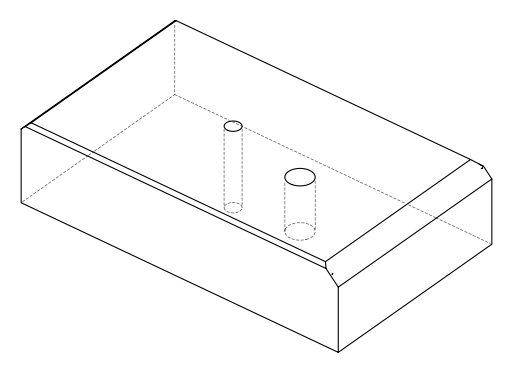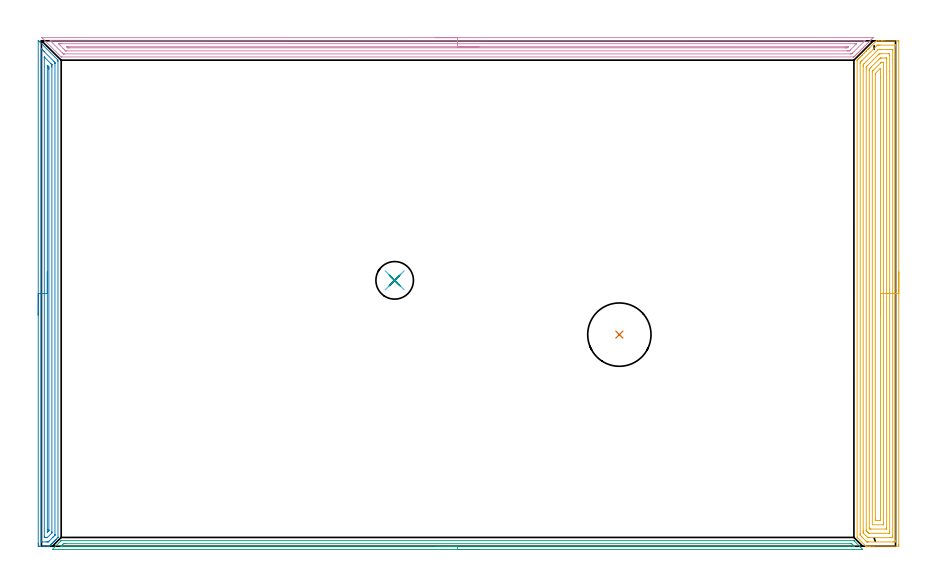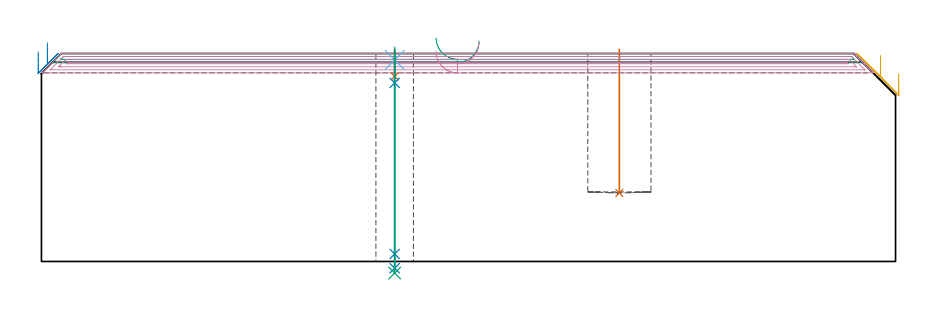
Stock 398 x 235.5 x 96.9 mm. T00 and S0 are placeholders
(PLAN: 9 operations, 5 tool changes, 40.7 min)
(1 INDEXABLE_INSERT_DRILL_BLIND_HOLE_FROM_SOLID | STEP1POCKET | NXT0302_030 | 0.27 min | 44156 mm3)
(2 AREA_MILL | FG_CHAMFER_SURFACE | UGT0205_001 | 7.55 min | 9976 mm3)
(3 AREA_MILL_1 | FG_CHAMFER_SURFACE_1 | UGT0205_001 | 6.14 min | 3166 mm3)
(4 AREA_MILL_2 | FG_CHAMFER_SURFACE_2 | UGT0205_001 | 12.29 min | 15671 mm3)
(5 AREA_MILL_3 | FG_CHAMFER_SURFACE_3 | UGT0205_001 | 13.4 min | 43799 mm3)
(6 SPOT_DRILL | STEP1HOLE | NXT0321_9005460120000 | 0.05 min | 186 mm3)
(7 DRILL_BLIND_HOLE_INTO_CENTER | STEP1HOLE | UGT0301_191 | 0.05 min | 278 mm3)
(8 GUN_DRILL_THROUGH_HOLE | STEP1HOLE | UGT0307_003 | 0.49 min | 3342 mm3)
(9 SPADE_DRILL_TO_ENLARGE_THROUGH_HOLE | STEP1HOLE | UGT0306_008 | 0.42 min | 19469 mm3)
(TOOL NXT0302_030 | Index. Insert Drill 29.5mm [880-D2950L32-03] | D29.5 PA176 FL89 Z2)
(TOOL UGT0205_001 | Chamfer Mill 20 x 3 x 45 deg. | D20 FL50 Z2)
(TOOL NXT0321_9005460120000 | NC Spot Drill, 142deg, 12mm, Carbide, Uncoated | D12 PA142 FL30 Z2)
(TOOL UGT0301_191 | Twist Drill 7.1 mm | D7.1 PA118 FL66 Z2)
(TOOL UGT0307_003 | Gun Drill 7 mm | D7 PA130 FL24 Z1)
(TOOL UGT0306_008 | Spade Drill 17.5mm | D17.5 PA132 FL10 Z2)
(OP 1 INDEXABLE_INSERT_DRILL_BLIND_HOLE_FROM_SOLID)
G17 G21 G94 G90
T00 M6
G54
G17 G0 G90 X269.3 Y98.6 S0 M3
G43 Z106.9 H1
G94 G81 G98 Z31.9 F250. R98.9
G80
M5
M2
(OP 2 AREA_MILL)
G17 G21 G94 G90
T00 M6
G54
G17 G0 G90 X-1.5 Y107.732 S1061 M3
G43 Z106.9 H0
Z97.7
G94 G1 Y107.77 Z96.829 F250.
Y107.884 Z95.964
Y108.072 Z95.112
Y108.335 Z94.28
Y108.669 Z93.474
Y109.071 Z92.7
Y109.54 Z91.964
Y110.071 Z91.272
Y110.661 Z90.629
Y111.304 Z90.04
Y111.996 Z89.509
Y112.732 Z89.04
Y113.506 Z88.637
Y114.311 Z88.303
Y115.144 Z88.041
Y115.995 Z87.852
Y116.86 Z87.738
Y117.732 Z87.7
Y235.463
X-1.495 Y235.468 Z87.705
X-1.461 Y235.493 Z87.738
X-1.399 Y235.497 Z87.799
X-1.356 Y235.496 Z87.841
X-1.306 Y235.495 Z87.89
X-1.271 Y235.468 Z87.927
X-1.089 Y235.289 Z88.111
X7.557 Y226.644 Z96.755
X7.576 Y226.626 Z96.772
X7.702 Y226.505 Z96.882
X7.7 Y225.931 Z96.9
Y4.204
X7.696 Y4.105 Z96.889
X7.647 Y4.045 Z96.843
X7.557 Y3.956 Z96.755
X6.91 Y3.31 Z96.11
X6.814 Y3.212 Z96.01
X6.718 Y3.117 Z95.917
X6.612 Y3.012 Z95.812
X6.517 Y2.915 Z95.713
X6.421 Y2.821 Z95.621
X6.314 Y2.714 Z95.514
X6.22 Y2.618 Z95.416
X6.125 Y2.525 Z95.325
X6.016 Y2.416 Z95.216
X5.922 Y2.321 Z95.119
X5.829 Y2.229 Z95.028
X5.718 Y2.118 Z94.918
X5.625 Y2.023 Z94.821
X5.533 Y1.933 Z94.732
X5.42 Y1.82 Z94.62
X5.328 Y1.726 Z94.524
X5.237 Y1.636 Z94.436
X5.122 Y1.522 Z94.322
X5.031 Y1.429 Z94.227
X4.94 Y1.34 Z94.14
X4.824 Y1.224 Z94.024
X4.734 Y1.132 Z93.93
X4.644 Y1.044 Z93.844
X4.526 Y0.926 Z93.726
X4.437 Y0.835 Z93.633
X4.348 Y0.748 Z93.547
X4.228 Y0.628 Z93.428
X4.14 Y0.538 Z93.336
X4.052 Y0.451 Z93.251
X3.93 Y0.33 Z93.13
X3.843 Y0.241 Z93.039
X3.756 Y0.155 Z92.955
X3.628 Y0.032 Z92.828
X3.594 Y0.005 Z92.791
X3.546 Y0.002 Z92.743
X3.498 Y0. Z92.696
X3.45 Z92.649
X2.654 Z91.849
X1.402 Z90.599
X0.872 Z90.066
X-0.911 Y0.001 Z88.285
X-1.155 Y0.003 Z88.041
X-1.491 Y0.008 Z87.705
X-1.493 Y0.044 Z87.704
X-1.498 Y0.628 Z87.702
X-1.5 Y1.219 Z87.7
Y117.732
X-0.086 Z89.114
X-0.085 Y231.429 Z89.115
X-0.083 Y231.561 Z89.117
X-0.079 Y231.81 Z89.121
X-0.019 Y231.758 Z89.181
X0.453 Y231.296 Z89.653
X0.872 Y230.878 Z90.072
X1.349 Y230.402 Z90.549
X5.818 Y225.931 Z95.018
X6.22 Y225.523 Z95.42
X6.274 Y225.464 Z95.474
X6.281 Y225.236 Z95.481
X6.285 Y225.104 Z95.485
Y225.037
X6.286 Y224.971 Z95.486
X6.285 Y5.512 Z95.485
X6.284 Y5.305 Z95.484
X6.281 Y5.202 Z95.481
X6.279 Y5.154 Z95.479
X6.242 Y5.098 Z95.442
X6.22 Y5.072 Z95.42
X5.787 Y4.638 Z94.987
X5.355 Y4.204 Z94.555
X3.553 Y2.402 Z92.753
X3.253 Y2.11 Z92.453
X3.169 Y2.031 Z92.369
X3.127 Y2.01 Z92.327
X3.065 Y2.004 Z92.265
X2.654 Y2.001 Z91.854
X2.178 Y2. Z91.378
X0.394 Y2.001 Z89.594
X-0.019 Y2.008 Z89.181
X-0.072 Y2.01 Z89.128
X-0.08 Y2.217 Z89.12
X-0.084 Y2.35 Z89.116
X-0.085 Y2.416 Z89.115
X-0.086 Y2.483 Z89.114
Y117.732
X1.329 Z90.529
Y227.719
X1.331 Y227.913 Z90.531
X1.333 Y227.952 Z90.533
X1.334 Y227.955 Z90.534
X1.351 Y227.942 Z90.551
X1.398 Y227.9 Z90.598
X1.581 Y227.719 Z90.781
X4.437 Y224.864 Z93.637
X4.795 Y224.501 Z93.995
X4.839 Y224.454 Z94.039
X4.858 Y224.431 Z94.058
X4.865 Y224.403 Z94.065
X4.868 Y224.288 Z94.068
X4.87 Y224.143 Z94.07
X4.871 Y223.707 Z94.071
X4.872 Y223.249 Z94.072
X4.871 Y6.886 Z94.071
X4.868 Y6.454 Z94.068
X4.865 Y6.222 Z94.065
X4.86 Y6.171 Z94.06
X4.818 Y6.125 Z94.018
X4.692 Y5.992 Z93.892
X2.905 Y4.204 Z92.105
X2.778 Y4.08 Z91.978
X2.736 Y4.042 Z91.936
X2.702 Y4.013 Z91.902
X2.654 Y4.01 Z91.854
X1.966 Y4.001 Z91.166
X1.763 Z90.963
X1.56 Y4.004 Z90.76
X1.424 Y4.01 Z90.624
X1.335 Y4.016 Z90.535
X1.333 Y4.06 Z90.533
X1.331 Y4.204 Z90.531
X1.329 Y4.64 Z90.529
Y117.732
X2.743 Z91.943
Y223.249
X2.749 Y223.966 Z91.949
X2.75 Y224.048 Z91.95
X3.124 Y223.716 Z92.324
X3.45 Y223.345 Z92.65
X3.454 Y223.249 Z92.654
X3.455 Y223.16 Z92.655
X3.457 Y222.444 Z92.657
Y222.355
Y7.78
X3.454 Y7.422 Z92.654
X3.45 Y7.244 Z92.65
X3.448 Y7.208 Z92.648
X3.435 Y7.191 Z92.635
X3.409 Y7.161 Z92.609
X3.342 Y7.091 Z92.542
X3.138 Y6.886 Z92.338
X3.02 Y6.769 Z92.22
X2.894 Y6.646 Z92.094
X2.772 Y6.529 Z91.972
X2.752 Y6.511 Z91.952
X2.749 Y6.591 Z91.949
X2.744 Y6.797 Z91.944
X2.743 Y7.692 Z91.943
Y117.732
Y118.603 Z91.981
Y119.468 Z92.095
Y120.32 Z92.283
Y121.152 Z92.546
Y121.958 Z92.88
Y122.732 Z93.282
Y123.467 Z93.751
Y124.16 Z94.282
Y124.803 Z94.872
Y125.392 Z95.515
Y125.923 Z96.207
Y126.392 Z96.943
Y126.795 Z97.717
Y127.129 Z98.523
Y127.391 Z99.355
Y127.58 Z100.206
Y127.694 Z101.071
Y127.732 Z101.943
G0 Z106.9
M5
M2
(OP 3 AREA_MILL_1)
G17 G21 G94 G90
T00 M6
G54
G17 G0 G90 X203.9 Y-1.5 S1061 M3
G43 Z106.9 H0
Z102.8
G94 G1 X203.862 Z101.928 F250.
X203.748 Z101.064
X203.559 Z100.212
X203.297 Z99.38
X202.963 Z98.574
X202.56 Z97.8
X202.091 Z97.064
X201.56 Z96.372
X200.971 Z95.729
X200.328 Z95.14
X199.636 Z94.608
X198.9 Z94.14
X198.126 Z93.737
X197.32 Z93.403
X196.488 Z93.141
X195.636 Z92.952
X194.772 Z92.838
X193.9 Z92.8
X5.187
X5.124 Y-1.495 Z92.803
X5.117 Y-1.494 Z92.804
X5.145 Y-1.454 Z92.844
X8.974 Y2.374 Z96.674
X9.159 Y2.557 Z96.853
X9.205 Y2.596 Z96.889
X9.302 Y2.6 Z96.9
X378.498
X378.594 Y2.596 Z96.889
X378.64 Y2.557 Z96.853
X378.825 Y2.375 Z96.674
X382.656 Y-1.455 Z92.842
X382.684 Y-1.495 Z92.802
X382.678 Y-1.499 Z92.799
X382.613 Y-1.5 Z92.8
X382.521
X193.9
Y-0.086 Z94.214
X9.676 Y-0.085 Z94.215
X9.302 Y-0.084 Z94.216
X9.056 Y-0.082 Z94.218
X8.994 Y-0.079 Z94.221
X9.018 Y-0.044 Z94.256
X9.079 Y0.021 Z94.321
X9.302 Y0.252 Z94.552
X9.895 Y0.844 Z95.144
X10.196 Y1.141 Z95.441
X10.233 Y1.172 Z95.472
X10.259 Y1.179 Z95.479
X10.317 Y1.182 Z95.482
X10.439 Y1.184 Z95.484
X11.09 Y1.186 Z95.486
X11.331
X377.278 Y1.185 Z95.485
X377.441 Y1.184 Z95.484
X377.522 Y1.181 Z95.481
X377.558 Y1.179 Z95.479
X377.604 Y1.14 Z95.44
X378.199 Y0.55 Z94.85
X378.498 Y0.25 Z94.55
X378.798 Y-0.06 Z94.24
X378.81 Y-0.08 Z94.22
X378.778 Y-0.081 Z94.219
X378.685 Y-0.084 Z94.216
X378.498 Y-0.085 Z94.215
X378.256 Y-0.086 Z94.214
X193.9
X193.028 Z94.252
X192.163 Z94.366
X191.312 Z94.555
X190.48 Z94.817
X189.674 Z95.151
X188.9 Z95.554
X188.164 Z96.023
X187.472 Z96.554
X186.829 Z97.143
X186.24 Z97.786
X185.708 Z98.478
X185.24 Z99.214
X184.837 Z99.988
X184.503 Z100.794
X184.241 Z101.626
X184.052 Z102.478
X183.938 Z103.343
X183.9 Z104.214
G0 Z106.9
M5
M2
(OP 4 AREA_MILL_2)
G17 G21 G94 G90
T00 M6
G54
G17 G0 G90 X183.9 Y237. S1061 M3
G43 Z106.9 H0
Z97.9
G94 G1 X183.938 Z97.029 F250.
X184.052 Z96.164
X184.241 Z95.312
X184.503 Z94.48
X184.837 Z93.674
X185.24 Z92.9
X185.708 Z92.164
X186.24 Z91.472
X186.829 Z90.829
X187.472 Z90.24
X188.164 Z89.709
X188.9 Z89.24
X189.674 Z88.837
X190.48 Z88.503
X191.312 Z88.241
X192.163 Z88.052
X193.028 Z87.938
X193.9 Z87.9
X387.32
X387.57 Y236.994 Z87.905
X387.581 Y236.993 Z87.906
X387.57 Y236.97 Z87.929
X387.088 Y236.486 Z88.41
X386.548 Y235.948 Z88.952
X386.202 Y235.601 Z89.296
X385.685 Y235.085 Z89.815
X385.316 Y234.715 Z90.182
X384.822 Y234.222 Z90.678
X384.43 Y233.829 Z91.068
X383.959 Y233.359 Z91.541
X383.545 Y232.943 Z91.954
X383.399 Y232.799 Z92.1
X383.104 Y232.504 Z92.396
X382.659 Y232.057 Z92.84
X382.193 Y231.593 Z93.307
X381.773 Y231.171 Z93.726
X381.283 Y230.682 Z94.217
X380.887 Y230.285 Z94.612
X380.372 Y229.772 Z95.128
X380.001 Y229.399 Z95.498
X379.824 Y229.223 Z95.676
X379.646 Y229.046 Z95.854
X379.115 Y228.513 Z96.384
X378.93 Y228.33 Z96.57
X378.821 Y228.221 Z96.678
X378.618 Y228.021 Z96.873
X378.595 Y228.004 Z96.889
X378.483 Y228. Z96.9
X9.317
X9.205 Y228.004 Z96.889
X9.182 Y228.021 Z96.873
X8.979 Y228.221 Z96.679
X0.378 Y236.822 Z88.077
X0.275 Y236.929 Z87.969
X0.218 Y236.992 Z87.906
X0.344 Y236.999 Z87.901
X0.378 Y237. Z87.9
X193.9
Y235.586 Z89.314
X383.414
X383.603 Y235.582 Z89.318
X383.695 Y235.579 Z89.321
X383.717 Y235.576 Z89.324
X383.71 Y235.567 Z89.333
X383.675 Y235.529 Z89.371
X383.575 Y235.426 Z89.474
X383.493 Y235.343 Z89.557
X378.036 Y229.886 Z95.014
X377.789 Y229.644 Z95.256
X377.571 Y229.432 Z95.468
X377.142 Y229.415 Z95.485
X377.127
X10.643 Y229.414 Z95.486
X10.423 Y229.416 Z95.484
X10.314 Y229.418 Z95.482
X10.261 Y229.421 Z95.479
X10.232 Y229.429 Z95.471
X10.177 Y229.482 Z95.418
X9.764 Y229.887 Z95.013
X4.19 Y235.461 Z89.439
X4.118 Y235.536 Z89.364
X4.091 Y235.568 Z89.332
X4.084 Y235.58 Z89.32
X4.094 Y235.581 Z89.319
X4.195 Y235.584 Z89.316
X4.401 Y235.586 Z89.314
X193.9
Y234.171 Z90.729
X378.93
X379.479 Y234.17 Z90.73
X379.615 Y234.169 Z90.731
X379.824 Y234.164 Z90.736
X379.845 Y234.154 Z90.746
X379.837 Y234.142 Z90.758
X379.824 Y234.124 Z90.776
X377.006 Y231.306 Z93.594
X376.869 Y231.171 Z93.729
X376.556 Y230.866 Z94.034
X376.504 Y230.835 Z94.065
X376.421 Y230.833 Z94.067
X376.248 Y230.831 Z94.069
X375.7 Y230.829 Z94.071
X375.354 Y230.828 Z94.072
X11.552 Y230.829 Z94.071
X11.436 Y230.83 Z94.07
X11.345 Y230.833 Z94.067
X11.287 Y230.835 Z94.065
X11.246 Y230.865 Z94.035
X10.932 Y231.171 Z93.729
X10.658 Y231.442 Z93.458
X10.042 Y232.057 Z92.843
X8.87 Y233.229 Z91.671
X8.273 Y233.829 Z91.071
X7.976 Y234.132 Z90.768
X7.955 Y234.165 Z90.735
X7.976 Y234.166 Z90.734
X8.526 Y234.17 Z90.73
X8.87 Y234.171 Z90.729
X9.418
X193.9
Y232.757 Z92.143
X375.354
X375.543 Y232.756 Z92.144
X375.885 Y232.75 Z92.15
X375.987 Y232.747 Z92.153
X375.924 Y232.68 Z92.22
X375.843 Y232.598 Z92.302
X375.77 Y232.531 Z92.369
X375.446 Y232.25 Z92.65
X375.354 Y232.247 Z92.653
X375.165 Y232.244 Z92.656
X374.648 Y232.243 Z92.657
X374.46
X13.152
X12.633 Y232.244 Z92.656
X12.446 Y232.247 Z92.653
X12.361 Y232.25 Z92.65
X12.302 Y232.259 Z92.641
X12.252 Y232.306 Z92.594
X12.051 Y232.501 Z92.399
X11.855 Y232.697 Z92.203
X11.81 Y232.746 Z92.154
X11.808 Y232.752 Z92.148
X11.81 Y232.754 Z92.146
X11.84 Y232.756 Z92.144
X11.926 Y232.757 Z92.143
X12.446
X193.9
X194.772 Z92.181
X195.636 Z92.295
X196.488 Z92.483
X197.32 Z92.746
X198.126 Z93.08
X198.9 Z93.482
X199.636 Z93.951
X200.328 Z94.482
X200.971 Z95.072
X201.56 Z95.715
X202.091 Z96.407
X202.56 Z97.143
X202.963 Z97.917
X203.297 Z98.723
X203.559 Z99.555
X203.748 Z100.406
X203.862 Z101.271
X203.9 Z102.143
G0 Z106.9
M5
M2
(OP 5 AREA_MILL_3)
G17 G21 G94 G90
T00 M6
G54
G17 G0 G90 X399.5 Y127.75 S1061 M3
G43 Z106.9 H0
Z87.5
G94 G1 Y127.712 Z86.628 F250.
Y127.598 Z85.764
Y127.409 Z84.912
Y127.147 Z84.08
Y126.813 Z83.274
Y126.41 Z82.5
Y125.942 Z81.764
Y125.41 Z81.072
Y124.821 Z80.429
Y124.178 Z79.84
Y123.486 Z79.308
Y122.75 Z78.84
Y121.976 Z78.437
Y121.17 Z78.103
Y120.338 Z77.841
Y119.486 Z77.652
Y118.622 Z77.538
Y117.75 Z77.5
Y0.628
X399.495 Y0.183 Z77.503
X399.492 Y0.01 Z77.506
X399.315 Y0. Z77.683
X387.597 Z89.398
X386.191 Z90.805
X385.835 Z91.161
X385.122 Z91.878
X384.785 Z92.214
X384.484 Z92.512
X384.351 Z92.645
X384.201 Z92.796
X384.198 Y0.001 Z92.799
X380.223 Y3.978 Z96.776
X380.104 Y4.106 Z96.89
X380.1 Y4.204 Z96.9
Y226.378
X380.102 Y226.497 Z96.891
Y226.502 Z96.89
X380.227 Y226.628 Z96.771
X380.425 Y226.825 Z96.574
X380.548 Y226.95 Z96.449
X380.895 Y227.295 Z96.105
X381.09 Y227.49 Z95.909
X381.318 Y227.719 Z95.68
X381.429 Y227.831 Z95.567
X381.869 Y228.27 Z95.13
X382.31 Y228.712 Z94.686
X382.511 Y228.912 Z94.488
X382.584 Y228.984 Z94.416
X383.191 Y229.593 Z93.805
X383.428 Y229.828 Z93.572
X384.072 Y230.474 Z92.924
X384.273 Y230.673 Z92.727
X384.3 Y230.7 Z92.7
X384.954 Y231.355 Z92.043
X385.01 Y231.411 Z91.989
X385.193 Y231.594 Z91.806
X385.247 Y231.649 Z91.75
X385.3 Y231.7 Z91.699
X385.491 Y231.892 Z91.508
X385.541 Y231.942 Z91.456
X385.589 Y231.99 Z91.41
X385.789 Y232.19 Z91.21
X385.835 Y232.236 Z91.162
X385.879 Y232.279 Z91.12
X386.087 Y232.488 Z90.912
X388.769 Y235.17 Z88.229
X388.919 Y235.321 Z88.078
X389.071 Y235.468 Z87.927
X389.105 Y235.494 Z87.892
X389.139 Y235.498 Z87.859
X389.163 Y235.5 Z87.835
X390.241 Z86.754
X391.478 Z85.518
X392.003 Z84.991
X392.622 Z84.373
X399.052 Z77.945
X399.318 Y235.497 Z77.68
X399.492 Y235.49 Z77.506
X399.499 Y235.313 Z77.499
X399.5 Y117.75 Z77.5
X398.086 Z78.914
X398.085 Y2.503 Z78.915
X398.084 Y2.416 Z78.916
X398.079 Y2.022 Z78.921
X397.693 Y2.007 Z79.307
X397.29 Y2.002 Z79.71
X396.819 Y2. Z80.181
X385.363 Z91.637
X384.954 Y2.002 Z92.046
X384.817 Y2.005 Z92.183
X384.708 Y2.01 Z92.292
X384.643 Y2.018 Z92.357
X384.599 Y2.06 Z92.401
X384.235 Y2.416 Z92.765
X382.31 Y4.341 Z94.69
X381.562 Y5.098 Z95.438
X381.521 Y5.153 Z95.479
X381.519 Y5.2 Z95.481
X381.516 Y5.3 Z95.484
X381.515 Y5.502 Z95.485
X381.514 Y5.906 Z95.486
X381.515 Y224.95 Z95.485
X381.516 Y225.037 Z95.484
X381.521 Y225.436 Z95.479
X381.709 Y225.647 Z95.291
X381.983 Y225.931 Z95.017
X382.147 Y226.097 Z94.853
X382.31 Y226.26 Z94.69
X389.247 Y233.198 Z87.753
X389.359 Y233.308 Z87.641
X389.494 Y233.436 Z87.506
X389.542 Y233.481 Z87.458
X389.596 Y233.49 Z87.404
X389.833 Y233.497 Z87.167
X390.241 Y233.499 Z86.759
X390.712 Y233.5 Z86.288
X397.987 Y233.499 Z79.013
X398.021 Y233.498 Z78.979
X398.056 Y233.494 Z78.944
X398.079 Y233.49 Z78.921
X398.08 Y233.462 Z78.92
X398.085 Y233.171 Z78.915
X398.086 Y117.75 Z78.914
X396.672 Z80.328
X396.671 Y4.832 Z80.329
X396.669 Y4.204 Z80.331
X396.667 Y4.071 Z80.333
X396.665 Y4.014 Z80.335
X396.604 Y4.006 Z80.396
X396.409 Y4.003 Z80.591
X395.729 Y4. Z81.271
X395.528 Z81.472
X385.835 Y4.001 Z91.165
X385.15 Y4.004 Z91.85
X385.107 Y4.01 Z91.893
X385.013 Y4.093 Z91.987
X384.954 Y4.147 Z92.046
X384.895 Y4.204 Z92.105
X384.072 Y5.027 Z92.928
X383.191 Y5.908 Z93.809
X383.107 Y5.992 Z93.893
X383.021 Y6.082 Z93.979
X382.964 Y6.145 Z94.036
X382.935 Y6.181 Z94.065
X382.933 Y6.193 Z94.067
X382.93 Y6.257 Z94.07
X382.929 Y6.886 Z94.071
X382.928 Y7.153 Z94.072
X382.929 Y223.515 Z94.071
X382.932 Y224.143 Z94.068
X382.934 Y224.404 Z94.066
X383.014 Y224.503 Z93.986
X383.191 Y224.688 Z93.809
X383.363 Y224.863 Z93.637
X383.536 Y225.037 Z93.464
X389.796 Y231.296 Z87.204
X389.947 Y231.44 Z87.053
X389.99 Y231.479 Z87.01
X390.047 Y231.492 Z86.953
X390.241 Y231.495 Z86.759
X390.921 Y231.5 Z86.079
X391.122 Z85.878
X395.326 Z81.674
X396.208 Z80.792
X396.409 Y231.497 Z80.591
X396.61 Y231.492 Z80.39
X396.661 Y231.49 Z80.339
X396.665 Y231.454 Z80.335
X396.669 Y231.384 Z80.331
X396.67 Y231.296 Z80.33
X396.672 Y226.881 Z80.328
Y117.75
X395.257 Z81.743
Y6.886
X395.253 Y6.271 Z81.747
X395.25 Y6.061 Z81.75
X395.241 Y6.01 Z81.759
X395.192 Y6.007 Z81.808
X395.083 Y6.004 Z81.917
X394.646 Y6. Z82.354
X385.827 Z91.173
X385.609 Y6.007 Z91.391
X385.556 Y6.01 Z91.444
X385.424 Y6.135 Z91.576
X385.238 Y6.315 Z91.762
X384.954 Y6.597 Z92.046
X384.665 Y6.886 Z92.335
X384.368 Y7.193 Z92.632
X384.349 Y7.238 Z92.651
X384.347 Y7.274 Z92.653
X384.344 Y7.351 Z92.656
X384.343 Y7.506 Z92.657
Y7.78
Y222.355
X384.346 Y222.971 Z92.654
X384.35 Y223.249 Z92.65
X384.357 Y223.397 Z92.643
X384.454 Y223.499 Z92.546
X384.58 Y223.628 Z92.42
X384.954 Y224.005 Z92.046
X385.022 Y224.074 Z91.978
X389.904 Y228.955 Z87.096
X390.241 Y229.286 Z86.759
X390.354 Y229.393 Z86.646
X390.469 Y229.49 Z86.531
X390.685 Y229.494 Z86.315
X391.122 Y229.5 Z85.878
X394.646 Z82.354
X395.084 Y229.496 Z81.916
X395.191 Y229.493 Z81.809
X395.24 Y229.49 Z81.76
X395.25 Y229.46 Z81.75
X395.252 Y229.359 Z81.748
X395.256 Y228.889 Z81.744
X395.257 Y221.104 Z81.743
Y117.75
X393.843 Z83.157
Y8.516
X393.841 Y8.358 Z83.159
X393.836 Y8.044 Z83.164
X393.832 Y8.008 Z83.168
X393.826 Y8.006 Z83.174
X393.807 Y8.002 Z83.193
X393.765 Y8.001 Z83.235
X393.549 Y8. Z83.451
X386.499 Y8.001 Z90.501
X386.167 Y8.006 Z90.833
X386.003 Y8.01 Z90.997
X385.835 Y8.172 Z91.165
X385.777 Y8.234 Z91.223
X385.764 Y8.252 Z91.236
X385.761 Y8.332 Z91.239
X385.758 Y8.438 Z91.242
X385.757 Y8.753 Z91.243
X385.758 Y221.539 Z91.242
X385.764 Y222.355 Z91.236
X385.797 Y222.393 Z91.203
X385.835 Y222.434 Z91.165
X386.238 Y222.84 Z90.762
X386.647 Y223.249 Z90.353
X390.232 Y226.834 Z86.768
X390.678 Y227.276 Z86.322
X390.828 Y227.421 Z86.172
X390.882 Y227.472 Z86.118
X390.956 Y227.49 Z86.044
X391.122 Y227.495 Z85.878
X391.339 Y227.499 Z85.661
X393.101 Y227.5 Z83.899
X393.765 Y227.496 Z83.235
X393.809 Y227.494 Z83.191
X393.828 Y227.491 Z83.172
X393.836 Y227.377 Z83.164
X393.841 Y227.062 Z83.159
X393.843 Y226.904 Z83.157
Y117.75
X392.429 Z84.571
Y10.925
X392.427 Y10.463 Z84.573
X392.424 Y10.035 Z84.576
X392.422 Y10.011 Z84.578
X392.401 Y10.008 Z84.599
X392.345 Y10.004 Z84.655
X392.231 Y10.001 Z84.769
X387.172 Y10. Z89.828
Y220.999
X387.173 Y221.23 Z89.827
X387.176 Y221.287 Z89.824
X387.178 Y221.312 Z89.822
X387.193 Y221.334 Z89.807
X387.311 Y221.461 Z89.689
X387.454 Y221.606 Z89.546
X387.597 Y221.75 Z89.403
X391.005 Y225.156 Z85.995
X391.122 Y225.271 Z85.878
X391.341 Y225.481 Z85.659
X391.554 Y225.493 Z85.446
X392.003 Y225.498 Z84.997
X392.428 Y225.5 Z84.572
X392.429 Y117.75 Z84.571
X391.015 Z85.985
X391.014 Y12.36 Z85.986
X391.013 Y12.251 Z85.987
X391.01 Y12.055 Z85.99
X391.008 Y12.015 Z85.992
X390.899 Y12.009 Z86.101
X390.735 Y12.004 Z86.265
X390.487 Y12. Z86.513
X388.724 Y12.001 Z88.276
X388.638 Y12.006 Z88.362
X388.61 Y12.01 Z88.39
X388.592 Y12.017 Z88.408
X388.59 Y12.054 Z88.41
X388.587 Y12.141 Z88.413
X388.586 Y12.251 Z88.414
X388.585 Y13.036 Z88.415
X388.586 Y219.673 Z88.414
X388.587 Y220.066 Z88.413
X388.591 Y220.261 Z88.409
X388.592 Y220.282 Z88.408
X388.601 Y220.296 Z88.399
X388.624 Y220.324 Z88.376
X388.67 Y220.372 Z88.33
X390.784 Y222.486 Z86.216
X390.891 Y222.589 Z86.109
X390.994 Y222.685 Z86.006
X391.008 Y222.696 Z85.992
X391.01 Y222.629 Z85.99
X391.014 Y222.465 Z85.986
X391.015 Y218.542 Z85.985
Y117.75
Y116.878 Z86.023
Y116.014 Z86.137
Y115.162 Z86.326
Y114.33 Z86.588
Y113.524 Z86.922
Y112.75 Z87.325
Y112.014 Z87.794
Y111.322 Z88.325
Y110.679 Z88.914
Y110.09 Z89.557
Y109.558 Z90.25
Y109.09 Z90.985
Y108.687 Z91.759
Y108.353 Z92.565
Y108.091 Z93.397
Y107.902 Z94.249
Y107.788 Z95.114
Y107.75 Z95.985
G0 Z106.9
M5
M2
(OP 6 SPOT_DRILL)
G17 G21 G94 G90
T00 M6
G54
G17 G0 G90 X164.6 Y123.9 S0 M3
G43 Z106.9 H0
G94 G81 G98 Z93.9 F250. R99.9
G80
M5
M2
(OP 7 DRILL_BLIND_HOLE_INTO_CENTER)
G17 G21 G94 G90
T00 M6
G54
G17 G0 G90 X164.6 Y123.9 S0 M3
G43 Z106.9 H0
G94 G81 G98 Z86.25 F250. R98.9
G80
M5
M2
(OP 8 GUN_DRILL_THROUGH_HOLE)
G17 G21 G94 G90
T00 M6
G54
G17 G0 G90 X164.6 Y123.9 M8
G43 Z106.9 H0
Z97.646
S716 M3
G94 G1 Z83.221 F125. M26
G4 X.084
Z3.5 F250.
G4 X.084
Z-3.132 F125.
G4 X.084
M5
M9
G0 Z97.646
Z106.9
M2
(OP 9 SPADE_DRILL_TO_ENLARGE_THROUGH_HOLE)
G17 G21 G94 G90
T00 M6
G54
G17 G0 G90 X164.6 Y123.9 S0 M3
G43 Z106.9 H0
G94 G73 G98 Z-5.396 F250. Q17.049 R98.9
G80
M5
M2
